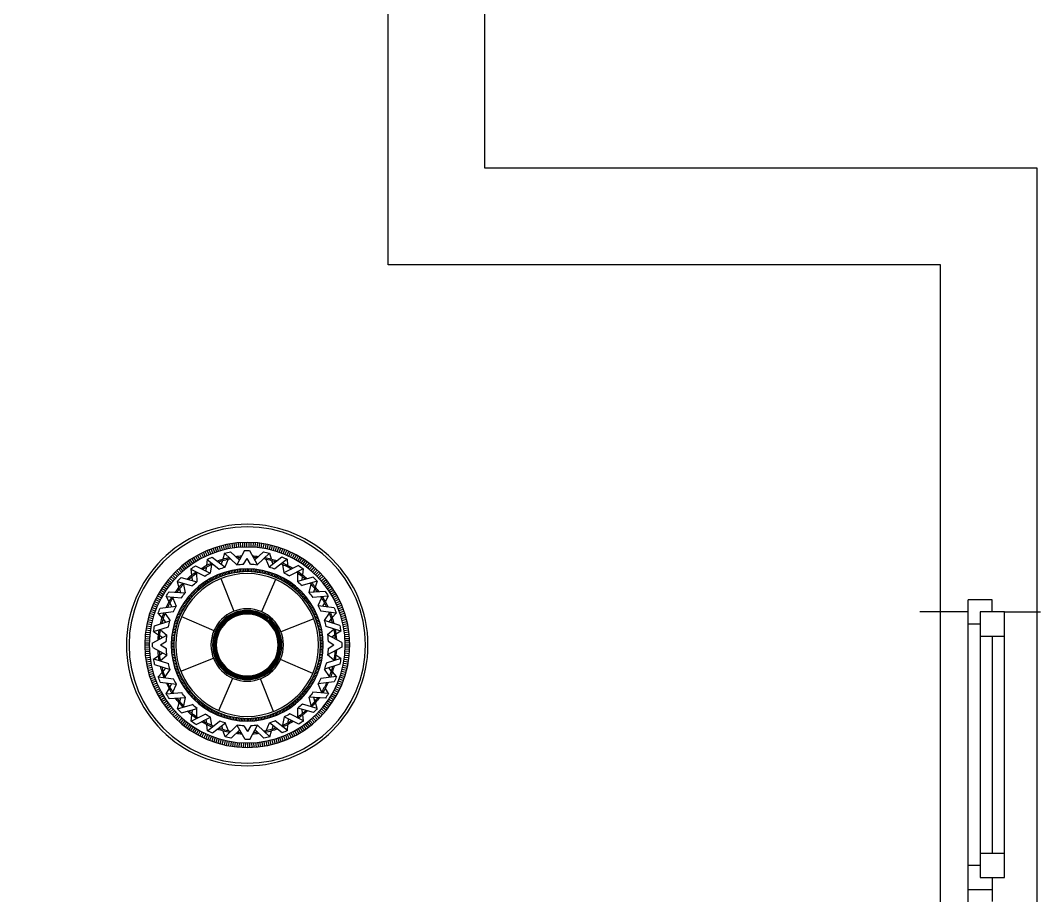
# Model space of a CAD drawing. Header units: millimetres. Extents: x -17017 to 2697, y 1903 to 18260.
# Drawn here: x -17001.9842 to -17001.5617, y 18222.1856 to 18222.5481 of the extents above; entities that cross this region are included whole.
import ezdxf

# ---------------------------------------------------------------- set-up
doc = ezdxf.new("R2010")
doc.units = ezdxf.units.MM
for name, color, linetype in [('1', 7, 'Continuous'), ('furn', 7, 'Continuous'), ('PENCERE', 3, 'Continuous'), ('sıva', 181, 'Continuous')]:
    doc.layers.add(name, color=color, linetype=linetype)

# ---------------------------------------------------------------- blocks, each defined once
blk = doc.blocks.new('TABLE5')
at = {"layer": 'furn'}
for p, q in [((-0.017, 0.2022), (-0.0178, 0.2116)), ((-0.0127, 0.2025), (-0.0133, 0.2119)), ((-0.0085, 0.2027), (-0.0089, 0.2121)), ((-0.0042, 0.2029), (-0.0044, 0.2123)), ((0, 0.2029), (0, 0.2123)), ((0.0042, 0.2029), (0.0044, 0.2123)), ((0.0085, 0.2027), (0.0089, 0.2121)), ((0.0127, 0.2025), (0.0133, 0.2119)), ((0.017, 0.2022), (0.0178, 0.2116)), ((-0.0902, 0.1818), (-0.0944, 0.1902)), ((-0.0864, 0.1836), (-0.0904, 0.1921)), ((-0.0825, 0.1854), (-0.0864, 0.194)), ((-0.0786, 0.1871), (-0.0823, 0.1957)), ((-0.0747, 0.1887), (-0.0782, 0.1974)), ((-0.0707, 0.1902), (-0.074, 0.199)), ((-0.0667, 0.1916), (-0.0698, 0.2005)), ((-0.0627, 0.193), (-0.0656, 0.2019)), ((-0.0587, 0.1943), (-0.0614, 0.2033)), ((-0.0546, 0.1955), (-0.0571, 0.2045)), ((-0.0505, 0.1966), (-0.0528, 0.2057)), ((-0.0398, 0.1917), (-0.0505, 0.1598)), ((-0.0463, 0.1976), (-0.0485, 0.2067)), ((-0.0422, 0.1985), (-0.0441, 0.2077)), ((-0.038, 0.1993), (-0.0398, 0.2086)), ((-0.0283, 0.1937), (-0.0382, 0.1632)), ((-0.0338, 0.2001), (-0.0354, 0.2094)), ((-0.0296, 0.2007), (-0.031, 0.2101)), ((-0.0283, 0.1937), (-0.0217, 0.1837)), ((-0.0254, 0.2013), (-0.0266, 0.2107)), ((-0.0212, 0.2018), (-0.0222, 0.2112)), ((-0.0049, 0.1957), (-0.021, 0.1663)), ((-0.0049, 0.1957), (-0.021, 0.1663)), ((0.0049, 0.1957), (0.021, 0.1663)), ((0.0049, 0.1957), (0.021, 0.1663)), ((0.0212, 0.2018), (0.0222, 0.2112)), ((0.0283, 0.1937), (0.0217, 0.1837)), ((0.0254, 0.2013), (0.0266, 0.2107)), ((0.0283, 0.1937), (0.0382, 0.1632)), ((0.0296, 0.2007), (0.031, 0.2101)), ((0.0338, 0.2001), (0.0354, 0.2094)), ((0.038, 0.1993), (0.0398, 0.2086)), ((0.0398, 0.1917), (0.0505, 0.1598)), ((0.0422, 0.1985), (0.0441, 0.2077)), ((0.0463, 0.1976), (0.0485, 0.2067)), ((0.0505, 0.1966), (0.0528, 0.2057)), ((0.0546, 0.1955), (0.0571, 0.2045)), ((0.0587, 0.1943), (0.0614, 0.2033)), ((0.0627, 0.193), (0.0656, 0.2019)), ((0.0667, 0.1916), (0.0698, 0.2005)), ((0.0707, 0.1902), (0.074, 0.199)), ((0.0747, 0.1887), (0.0782, 0.1974)), ((0.0786, 0.1871), (0.0823, 0.1957)), ((0.0825, 0.1854), (0.0864, 0.194)), ((0.0864, 0.1836), (0.0904, 0.1921)), ((0.0902, 0.1818), (0.0944, 0.1902)), ((-0.1227, 0.1616), (-0.1284, 0.1691)), ((-0.1193, 0.1642), (-0.1248, 0.1718)), ((-0.1158, 0.1666), (-0.1212, 0.1744)), ((-0.1123, 0.169), (-0.1175, 0.1769)), ((-0.1087, 0.1713), (-0.1138, 0.1793)), ((-0.1051, 0.1736), (-0.11, 0.1816)), ((-0.1015, 0.1757), (-0.1062, 0.1839)), ((-0.0978, 0.1778), (-0.1023, 0.1861)), ((-0.094, 0.1798), (-0.0984, 0.1882)), ((-0.0767, 0.1801), (-0.0809, 0.1468)), ((-0.0658, 0.1844), (-0.0695, 0.1525)), ((-0.0658, 0.1844), (-0.0562, 0.1762)), ((-0.0653, 0.17), (-0.0505, 0.1597)), ((-0.0536, 0.174), (-0.0475, 0.1688)), ((-0.0315, 0.1794), (-0.021, 0.1663)), ((-0.0199, 0.181), (-0.0161, 0.1752)), ((-0.0073, 0.1674), (0, 0.1792)), ((-0.0073, 0.1674), (0, 0.1792)), ((0.0073, 0.1674), (0, 0.1792)), ((0.0073, 0.1674), (0, 0.1792)), ((0.0199, 0.181), (0.0161, 0.1752)), ((0.0315, 0.1794), (0.021, 0.1663)), ((0.0536, 0.174), (0.0475, 0.1688)), ((0.0653, 0.17), (0.0505, 0.1597)), ((0.0658, 0.1844), (0.0562, 0.1762)), ((0.0658, 0.1844), (0.0695, 0.1525)), ((0.0767, 0.1801), (0.0809, 0.1468)), ((0.094, 0.1798), (0.0984, 0.1882)), ((0.0978, 0.1778), (0.1023, 0.1861)), ((0.1015, 0.1757), (0.1062, 0.1839)), ((0.1051, 0.1736), (0.11, 0.1816)), ((0.1087, 0.1713), (0.1138, 0.1793)), ((0.1123, 0.169), (0.1175, 0.1769)), ((0.1158, 0.1666), (0.1212, 0.1744)), ((0.1193, 0.1642), (0.1248, 0.1718)), ((0.1227, 0.1616), (0.1284, 0.1691)), ((-0.145, 0.142), (-0.1517, 0.1486)), ((-0.142, 0.145), (-0.1486, 0.1517)), ((-0.1389, 0.1479), (-0.1453, 0.1548)), ((-0.1358, 0.1508), (-0.1421, 0.1578)), ((-0.1326, 0.1536), (-0.1387, 0.1607)), ((-0.1293, 0.1564), (-0.1353, 0.1636)), ((-0.126, 0.159), (-0.1319, 0.1664)), ((-0.1106, 0.1615), (-0.1082, 0.128)), ((-0.1007, 0.1679), (-0.0902, 0.162)), ((-0.1007, 0.1679), (-0.0981, 0.1359)), ((-0.0974, 0.1539), (-0.0809, 0.1467)), ((-0.0868, 0.1601), (-0.0797, 0.1562)), ((-0.0499, 0.1434), (-0.0518, 0.1487)), ((-0.0469, 0.1444), (-0.0487, 0.1497)), ((-0.0439, 0.1454), (-0.0455, 0.1507)), ((-0.0408, 0.1463), (-0.0423, 0.1517)), ((-0.0378, 0.1471), (-0.0392, 0.1525)), ((-0.0347, 0.1479), (-0.036, 0.1533)), ((-0.0316, 0.1485), (-0.0327, 0.154)), ((-0.0285, 0.1492), (-0.0295, 0.1547)), ((-0.0253, 0.1497), (-0.0263, 0.1552)), ((-0.0222, 0.1502), (-0.023, 0.1558)), ((-0.019, 0.1507), (-0.0197, 0.1562)), ((-0.0159, 0.151), (-0.0165, 0.1566)), ((-0.0127, 0.1513), (-0.0132, 0.1569)), ((-0.0095, 0.1516), (-0.0099, 0.1571)), ((-0.0064, 0.1517), (-0.0066, 0.1573)), ((-0.0032, 0.1518), (-0.0033, 0.1574)), ((0, 0.1519), (0, 0.1575)), ((0.0032, 0.1518), (0.0033, 0.1574)), ((0.0064, 0.1517), (0.0066, 0.1573)), ((0.0095, 0.1516), (0.0099, 0.1571)), ((0.0127, 0.1513), (0.0132, 0.1569)), ((0.0159, 0.151), (0.0165, 0.1566)), ((0.019, 0.1507), (0.0197, 0.1562)), ((0.0222, 0.1502), (0.023, 0.1558)), ((0.0253, 0.1497), (0.0263, 0.1552)), ((0.0285, 0.1492), (0.0295, 0.1547)), ((0.0316, 0.1485), (0.0327, 0.154)), ((0.0347, 0.1479), (0.036, 0.1533)), ((0.0378, 0.1471), (0.0392, 0.1525)), ((0.0408, 0.1463), (0.0423, 0.1517)), ((0.0439, 0.1454), (0.0455, 0.1507)), ((0.0469, 0.1444), (0.0487, 0.1497)), ((0.0499, 0.1434), (0.0518, 0.1487)), ((0.0868, 0.1601), (0.0797, 0.1562)), ((0.0974, 0.1539), (0.0809, 0.1467)), ((0.1007, 0.1679), (0.0902, 0.162)), ((0.1007, 0.1679), (0.0981, 0.1359)), ((0.1106, 0.1615), (0.1082, 0.128)), ((0.126, 0.159), (0.1319, 0.1664)), ((0.1293, 0.1564), (0.1353, 0.1636)), ((0.1326, 0.1536), (0.1387, 0.1607)), ((0.1358, 0.1508), (0.1421, 0.1578)), ((0.1389, 0.1479), (0.1453, 0.1548)), ((0.142, 0.145), (0.1486, 0.1517)), ((0.145, 0.142), (0.1517, 0.1486)), ((-0.1616, 0.1227), (-0.1691, 0.1284)), ((-0.159, 0.126), (-0.1664, 0.1319)), ((-0.1564, 0.1293), (-0.1636, 0.1353)), ((-0.1536, 0.1326), (-0.1607, 0.1387)), ((-0.1508, 0.1358), (-0.1578, 0.1421)), ((-0.1479, 0.1389), (-0.1548, 0.1453)), ((-0.1402, 0.1366), (-0.1312, 0.1042)), ((-0.1318, 0.1448), (-0.1197, 0.141)), ((-0.1318, 0.1448), (-0.1229, 0.1139)), ((-0.1257, 0.1318), (-0.1082, 0.128)), ((-0.1165, 0.14), (-0.1089, 0.1376)), ((-0.0893, 0.1229), (-0.0925, 0.1274)), ((-0.0867, 0.1247), (-0.0899, 0.1293)), ((-0.084, 0.1265), (-0.0871, 0.1311)), ((-0.0814, 0.1282), (-0.0844, 0.1329)), ((-0.0787, 0.1299), (-0.0816, 0.1347)), ((-0.0759, 0.1315), (-0.0787, 0.1364)), ((-0.0732, 0.1331), (-0.0759, 0.138)), ((-0.0704, 0.1346), (-0.0729, 0.1395)), ((-0.0675, 0.136), (-0.07, 0.141)), ((-0.0647, 0.1374), (-0.067, 0.1425)), ((-0.0618, 0.1387), (-0.064, 0.1438)), ((-0.0588, 0.14), (-0.061, 0.1451)), ((-0.0591, 0.1356), (-0.03, 0.0687)), ((-0.0559, 0.1412), (-0.058, 0.1464)), ((-0.0529, 0.1423), (-0.0549, 0.1476)), ((0.0541, 0.1377), (0.0274, 0.0698)), ((0.0529, 0.1423), (0.0549, 0.1476)), ((0.0559, 0.1412), (0.058, 0.1464)), ((0.0588, 0.14), (0.061, 0.1451)), ((0.0618, 0.1387), (0.064, 0.1438)), ((0.0647, 0.1374), (0.067, 0.1425)), ((0.0675, 0.136), (0.07, 0.141)), ((0.0704, 0.1346), (0.0729, 0.1395)), ((0.0732, 0.1331), (0.0759, 0.138)), ((0.0759, 0.1315), (0.0787, 0.1364)), ((0.0787, 0.1299), (0.0816, 0.1347)), ((0.0814, 0.1282), (0.0844, 0.1329)), ((0.084, 0.1265), (0.0871, 0.1311)), ((0.0867, 0.1247), (0.0899, 0.1293)), ((0.0893, 0.1229), (0.0925, 0.1274)), ((0.1257, 0.1318), (0.1082, 0.128)), ((0.1165, 0.14), (0.1089, 0.1376)), ((0.1318, 0.1448), (0.1197, 0.141)), ((0.1318, 0.1448), (0.1229, 0.1139)), ((0.1402, 0.1366), (0.1312, 0.1042)), ((0.1479, 0.1389), (0.1548, 0.1453)), ((0.1508, 0.1358), (0.1578, 0.1421)), ((0.1536, 0.1326), (0.1607, 0.1387)), ((0.1564, 0.1293), (0.1636, 0.1353)), ((0.159, 0.126), (0.1664, 0.1319)), ((0.1616, 0.1227), (0.1691, 0.1284)), ((-0.1757, 0.1015), (-0.1839, 0.1062)), ((-0.1736, 0.1051), (-0.1816, 0.11)), ((-0.1713, 0.1087), (-0.1793, 0.1138)), ((-0.169, 0.1123), (-0.1769, 0.1175)), ((-0.1666, 0.1158), (-0.1744, 0.1212)), ((-0.1642, 0.1193), (-0.1718, 0.1248)), ((-0.1643, 0.1064), (-0.1492, 0.0764)), ((-0.1576, 0.1161), (-0.145, 0.1147)), ((-0.1576, 0.1161), (-0.1429, 0.0876)), ((-0.1417, 0.1144), (-0.1338, 0.1136)), ((-0.1107, 0.104), (-0.1148, 0.1078)), ((-0.1085, 0.1063), (-0.1125, 0.1102)), ((-0.1063, 0.1085), (-0.1102, 0.1125)), ((-0.104, 0.1107), (-0.1078, 0.1148)), ((-0.1016, 0.1129), (-0.1054, 0.117)), ((-0.0992, 0.115), (-0.1029, 0.1192)), ((-0.0968, 0.117), (-0.1004, 0.1213)), ((-0.0943, 0.119), (-0.0978, 0.1234)), ((-0.0918, 0.121), (-0.0952, 0.1254)), ((0.0918, 0.121), (0.0952, 0.1254)), ((0.0943, 0.119), (0.0978, 0.1234)), ((0.0968, 0.117), (0.1004, 0.1213)), ((0.0992, 0.115), (0.1029, 0.1192)), ((0.1016, 0.1129), (0.1054, 0.117)), ((0.104, 0.1107), (0.1078, 0.1148)), ((0.1063, 0.1085), (0.1102, 0.1125)), ((0.1085, 0.1063), (0.1125, 0.1102)), ((0.1107, 0.104), (0.1148, 0.1078)), ((0.1417, 0.1144), (0.1338, 0.1136)), ((0.1576, 0.1161), (0.1429, 0.0876)), ((0.1576, 0.1161), (0.145, 0.1147)), ((0.1643, 0.1064), (0.1492, 0.0764)), ((0.1642, 0.1193), (0.1718, 0.1248)), ((0.1666, 0.1158), (0.1744, 0.1212)), ((0.169, 0.1123), (0.1769, 0.1175)), ((0.1713, 0.1087), (0.1793, 0.1138)), ((0.1736, 0.1051), (0.1816, 0.11)), ((0.1757, 0.1015), (0.1839, 0.1062)), ((-0.1854, 0.0825), (-0.194, 0.0864)), ((-0.1836, 0.0864), (-0.1921, 0.0904)), ((-0.1818, 0.0902), (-0.1902, 0.0944)), ((-0.1798, 0.094), (-0.1882, 0.0984)), ((-0.1778, 0.0978), (-0.1861, 0.1023)), ((-0.1614, 0.0843), (-0.1535, 0.0851)), ((-0.1491, 0.1045), (-0.1312, 0.1043)), ((-0.1265, 0.084), (-0.1311, 0.0871)), ((-0.1247, 0.0867), (-0.1293, 0.0899)), ((-0.1229, 0.0893), (-0.1274, 0.0925)), ((-0.121, 0.0918), (-0.1254, 0.0952)), ((-0.119, 0.0943), (-0.1234, 0.0978)), ((-0.117, 0.0968), (-0.1213, 0.1004)), ((-0.115, 0.0992), (-0.1192, 0.1029)), ((-0.1129, 0.1016), (-0.117, 0.1054)), ((0.1129, 0.1016), (0.117, 0.1054)), ((0.115, 0.0992), (0.1192, 0.1029)), ((0.117, 0.0968), (0.1213, 0.1004)), ((0.119, 0.0943), (0.1234, 0.0978)), ((0.121, 0.0918), (0.1254, 0.0952)), ((0.1229, 0.0893), (0.1274, 0.0925)), ((0.1247, 0.0867), (0.1293, 0.0899)), ((0.1265, 0.084), (0.1311, 0.0871)), ((0.1491, 0.1045), (0.1312, 0.1043)), ((0.1614, 0.0843), (0.1535, 0.0851)), ((0.1778, 0.0978), (0.1861, 0.1023)), ((0.1798, 0.094), (0.1882, 0.0984)), ((0.1818, 0.0902), (0.1902, 0.0944)), ((0.1836, 0.0864), (0.1921, 0.0904)), ((0.1854, 0.0825), (0.194, 0.0864)), ((-0.193, 0.0627), (-0.2019, 0.0656)), ((-0.1916, 0.0667), (-0.2005, 0.0698)), ((-0.1902, 0.0707), (-0.199, 0.074)), ((-0.1887, 0.0747), (-0.1974, 0.0782)), ((-0.1871, 0.0786), (-0.1957, 0.0823)), ((-0.182, 0.0721), (-0.1613, 0.0456)), ((-0.1774, 0.0828), (-0.1648, 0.084)), ((-0.1774, 0.0828), (-0.1573, 0.0578)), ((-0.1662, 0.0733), (-0.1492, 0.0765)), ((-0.1387, 0.0618), (-0.1438, 0.064)), ((-0.1374, 0.0647), (-0.1425, 0.067)), ((-0.136, 0.0675), (-0.141, 0.07)), ((-0.1346, 0.0704), (-0.1395, 0.0729)), ((-0.1331, 0.0732), (-0.138, 0.0759)), ((-0.1315, 0.0759), (-0.1364, 0.0787)), ((-0.1299, 0.0787), (-0.1347, 0.0816)), ((-0.1282, 0.0814), (-0.1329, 0.0844)), ((-0.0299, 0.0587), (-0.0325, 0.0639)), ((-0.028, 0.0596), (-0.0305, 0.0649)), ((-0.0262, 0.0604), (-0.0285, 0.0658)), ((-0.0242, 0.0612), (-0.0264, 0.0666)), ((-0.0223, 0.062), (-0.0243, 0.0674)), ((-0.0203, 0.0626), (-0.0221, 0.0682)), ((-0.0184, 0.0632), (-0.02, 0.0688)), ((-0.0164, 0.0638), (-0.0178, 0.0694)), ((-0.0144, 0.0643), (-0.0156, 0.0699)), ((-0.0123, 0.0647), (-0.0134, 0.0704)), ((-0.0103, 0.065), (-0.0112, 0.0708)), ((-0.0083, 0.0653), (-0.009, 0.0711)), ((-0.0062, 0.0656), (-0.0067, 0.0714)), ((-0.0041, 0.0657), (-0.0045, 0.0715)), ((-0.0021, 0.0658), (-0.0023, 0.0716)), ((0, 0.0658), (0, 0.0717)), ((0.0021, 0.0658), (0.0023, 0.0716)), ((0.0041, 0.0657), (0.0045, 0.0715)), ((0.0062, 0.0656), (0.0067, 0.0714)), ((0.0083, 0.0653), (0.009, 0.0711)), ((0.0103, 0.065), (0.0112, 0.0708)), ((0.0123, 0.0647), (0.0134, 0.0704)), ((0.0144, 0.0643), (0.0156, 0.0699)), ((0.0164, 0.0638), (0.0178, 0.0694)), ((0.0184, 0.0632), (0.02, 0.0688)), ((0.0203, 0.0626), (0.0221, 0.0682)), ((0.0223, 0.062), (0.0243, 0.0674)), ((0.0242, 0.0612), (0.0264, 0.0666)), ((0.0262, 0.0604), (0.0285, 0.0658)), ((0.028, 0.0596), (0.0305, 0.0649)), ((0.0299, 0.0587), (0.0325, 0.0639)), ((0.1282, 0.0814), (0.1329, 0.0844)), ((0.1299, 0.0787), (0.1347, 0.0816)), ((0.1315, 0.0759), (0.1364, 0.0787)), ((0.1331, 0.0732), (0.138, 0.0759)), ((0.1346, 0.0704), (0.1395, 0.0729)), ((0.136, 0.0675), (0.141, 0.07)), ((0.1374, 0.0647), (0.1425, 0.067)), ((0.1387, 0.0618), (0.1438, 0.064)), ((0.1662, 0.0733), (0.1492, 0.0765)), ((0.1774, 0.0828), (0.1573, 0.0578)), ((0.182, 0.0721), (0.1613, 0.0456)), ((0.1774, 0.0828), (0.1648, 0.084)), ((0.1871, 0.0786), (0.1957, 0.0823)), ((0.1887, 0.0747), (0.1974, 0.0782)), ((0.1902, 0.0707), (0.199, 0.074)), ((0.1916, 0.0667), (0.2005, 0.0698)), ((0.193, 0.0627), (0.2019, 0.0656)), ((-0.1985, 0.0422), (-0.2077, 0.0441)), ((-0.1976, 0.0463), (-0.2067, 0.0485)), ((-0.1966, 0.0505), (-0.2057, 0.0528)), ((-0.1955, 0.0546), (-0.2045, 0.0571)), ((-0.1943, 0.0587), (-0.2033, 0.0614)), ((-0.1902, 0.0464), (-0.1781, 0.05)), ((-0.1902, 0.0464), (-0.1661, 0.0211)), ((-0.1779, 0.039), (-0.1613, 0.0457)), ((-0.1748, 0.051), (-0.1672, 0.0532)), ((-0.1463, 0.0408), (-0.1517, 0.0423)), ((-0.1454, 0.0439), (-0.1507, 0.0455)), ((-0.1444, 0.0469), (-0.1497, 0.0487)), ((-0.1434, 0.0499), (-0.1487, 0.0518)), ((-0.1423, 0.0529), (-0.1476, 0.0549)), ((-0.1412, 0.0559), (-0.1464, 0.058)), ((-0.14, 0.0588), (-0.1451, 0.061)), ((-0.1377, 0.0541), (-0.0698, 0.0274)), ((-0.052, 0.0404), (-0.0566, 0.0439)), ((-0.0507, 0.042), (-0.0552, 0.0457)), ((-0.0494, 0.0435), (-0.0538, 0.0474)), ((-0.048, 0.0451), (-0.0522, 0.0491)), ((-0.0466, 0.0466), (-0.0507, 0.0507)), ((-0.0451, 0.048), (-0.0491, 0.0522)), ((-0.0435, 0.0494), (-0.0474, 0.0538)), ((-0.042, 0.0507), (-0.0457, 0.0552)), ((-0.0404, 0.052), (-0.0439, 0.0566)), ((-0.0387, 0.0533), (-0.0421, 0.058)), ((-0.037, 0.0545), (-0.0403, 0.0593)), ((-0.0353, 0.0556), (-0.0384, 0.0605)), ((-0.0335, 0.0567), (-0.0365, 0.0617)), ((-0.0317, 0.0577), (-0.0345, 0.0628)), ((0.0317, 0.0577), (0.0345, 0.0628)), ((0.0335, 0.0567), (0.0365, 0.0617)), ((0.0353, 0.0556), (0.0384, 0.0605)), ((0.037, 0.0545), (0.0403, 0.0593)), ((0.0387, 0.0533), (0.0421, 0.058)), ((0.0404, 0.052), (0.0439, 0.0566)), ((0.042, 0.0507), (0.0457, 0.0552)), ((0.0435, 0.0494), (0.0474, 0.0538)), ((0.0451, 0.048), (0.0491, 0.0522)), ((0.0466, 0.0466), (0.0507, 0.0507)), ((0.048, 0.0451), (0.0522, 0.0491)), ((0.0494, 0.0435), (0.0538, 0.0474)), ((0.0507, 0.042), (0.0552, 0.0457)), ((0.052, 0.0404), (0.0566, 0.0439)), ((0.1356, 0.0591), (0.0687, 0.03)), ((0.14, 0.0588), (0.1451, 0.061)), ((0.1412, 0.0559), (0.1464, 0.058)), ((0.1423, 0.0529), (0.1476, 0.0549)), ((0.1434, 0.0499), (0.1487, 0.0518)), ((0.1444, 0.0469), (0.1497, 0.0487)), ((0.1454, 0.0439), (0.1507, 0.0455)), ((0.1463, 0.0408), (0.1517, 0.0423)), ((0.1779, 0.039), (0.1613, 0.0457)), ((0.1902, 0.0464), (0.1661, 0.0211)), ((0.1748, 0.051), (0.1672, 0.0532)), ((0.1902, 0.0464), (0.1781, 0.05)), ((0.1943, 0.0587), (0.2033, 0.0614)), ((0.1955, 0.0546), (0.2045, 0.0571)), ((0.1966, 0.0505), (0.2057, 0.0528)), ((0.1976, 0.0463), (0.2067, 0.0485)), ((0.1985, 0.0422), (0.2077, 0.0441)), ((-0.2018, 0.0212), (-0.2112, 0.0222)), ((-0.2013, 0.0254), (-0.2107, 0.0266)), ((-0.2007, 0.0296), (-0.2101, 0.031)), ((-0.2001, 0.0338), (-0.2094, 0.0354)), ((-0.1993, 0.038), (-0.2086, 0.0398)), ((-0.1928, 0.034), (-0.1757, 0.0158)), ((-0.1502, 0.0222), (-0.1558, 0.023)), ((-0.1497, 0.0253), (-0.1552, 0.0263)), ((-0.1492, 0.0285), (-0.1547, 0.0295)), ((-0.1485, 0.0316), (-0.154, 0.0327)), ((-0.1479, 0.0347), (-0.1533, 0.036)), ((-0.1471, 0.0378), (-0.1525, 0.0392)), ((-0.0626, 0.0203), (-0.0682, 0.0221)), ((-0.062, 0.0223), (-0.0674, 0.0243)), ((-0.0612, 0.0242), (-0.0666, 0.0264)), ((-0.0604, 0.0262), (-0.0658, 0.0285)), ((-0.0596, 0.028), (-0.0649, 0.0305)), ((-0.0587, 0.0299), (-0.0639, 0.0325)), ((-0.0577, 0.0317), (-0.0628, 0.0345)), ((-0.0567, 0.0335), (-0.0617, 0.0365)), ((-0.0556, 0.0353), (-0.0605, 0.0384)), ((-0.0545, 0.037), (-0.0593, 0.0403)), ((-0.0533, 0.0387), (-0.058, 0.0421)), ((0.0533, 0.0387), (0.058, 0.0421)), ((0.0545, 0.037), (0.0593, 0.0403)), ((0.0556, 0.0353), (0.0605, 0.0384)), ((0.0567, 0.0335), (0.0617, 0.0365)), ((0.0577, 0.0317), (0.0628, 0.0345)), ((0.0587, 0.0299), (0.0639, 0.0325)), ((0.0596, 0.028), (0.0649, 0.0305)), ((0.0604, 0.0262), (0.0658, 0.0285)), ((0.0612, 0.0242), (0.0666, 0.0264)), ((0.062, 0.0223), (0.0674, 0.0243)), ((0.0626, 0.0203), (0.0682, 0.0221)), ((0.1471, 0.0378), (0.1525, 0.0392)), ((0.1479, 0.0347), (0.1533, 0.036)), ((0.1485, 0.0316), (0.154, 0.0327)), ((0.1492, 0.0285), (0.1547, 0.0295)), ((0.1497, 0.0253), (0.1552, 0.0263)), ((0.1502, 0.0222), (0.1558, 0.023)), ((0.1928, 0.034), (0.1757, 0.0158)), ((0.1993, 0.038), (0.2086, 0.0398)), ((0.2001, 0.0338), (0.2094, 0.0354)), ((0.2007, 0.0296), (0.2101, 0.031)), ((0.2013, 0.0254), (0.2107, 0.0266)), ((0.2018, 0.0212), (0.2112, 0.0222)), ((-0.2029, 0.0042), (-0.2123, 0.0044)), ((-0.2029, 0), (-0.2123, 0)), ((-0.2027, 0.0085), (-0.2121, 0.0089)), ((-0.2025, 0.0127), (-0.2119, 0.0133)), ((-0.2022, 0.017), (-0.2116, 0.0178)), ((-0.1957, 0.0049), (-0.1663, 0.021)), ((-0.1957, 0.0049), (-0.1663, 0.021)), ((-0.1674, 0.0073), (-0.1792, 0)), ((-0.1674, 0.0073), (-0.1792, 0)), ((-0.1674, -0.0073), (-0.1792, 0)), ((-0.1519, 0), (-0.1575, 0)), ((-0.1518, 0.0032), (-0.1574, 0.0033)), ((-0.1517, 0.0064), (-0.1573, 0.0066)), ((-0.1516, 0.0095), (-0.1571, 0.0099)), ((-0.1513, 0.0127), (-0.1569, 0.0132)), ((-0.151, 0.0159), (-0.1566, 0.0165)), ((-0.1507, 0.019), (-0.1562, 0.0197)), ((-0.0658, 0), (-0.0717, 0)), ((-0.0658, 0.0021), (-0.0716, 0.0023)), ((-0.0657, 0.0041), (-0.0715, 0.0045)), ((-0.0656, 0.0062), (-0.0714, 0.0067)), ((-0.0653, 0.0083), (-0.0711, 0.009)), ((-0.065, 0.0103), (-0.0708, 0.0112)), ((-0.0647, 0.0123), (-0.0704, 0.0134)), ((-0.0643, 0.0144), (-0.0699, 0.0156)), ((-0.0638, 0.0164), (-0.0694, 0.0178)), ((-0.0632, 0.0184), (-0.0688, 0.02)), ((0.0632, 0.0184), (0.0688, 0.02)), ((0.0638, 0.0164), (0.0694, 0.0178)), ((0.0643, 0.0144), (0.0699, 0.0156)), ((0.0647, 0.0123), (0.0704, 0.0134)), ((0.065, 0.0103), (0.0708, 0.0112)), ((0.0653, 0.0083), (0.0711, 0.009)), ((0.0656, 0.0062), (0.0714, 0.0067)), ((0.0657, 0.0041), (0.0715, 0.0045)), ((0.0658, 0.0021), (0.0716, 0.0023)), ((0.1507, 0.019), (0.1562, 0.0197)), ((0.151, 0.0159), (0.1566, 0.0165)), ((0.1513, 0.0127), (0.1569, 0.0132)), ((0.1516, 0.0095), (0.1571, 0.0099)), ((0.1517, 0.0064), (0.1573, 0.0066)), ((0.1518, 0.0032), (0.1574, 0.0033)), ((0.1519, 0), (0.1575, 0)), ((0.1957, 0.0049), (0.1663, 0.021)), ((0.1957, 0.0049), (0.1663, 0.021)), ((0.1674, 0.0073), (0.1792, 0)), ((0.1674, 0.0073), (0.1792, 0)), ((0.1674, -0.0073), (0.1792, 0)), ((0.2022, 0.017), (0.2116, 0.0178)), ((0.2025, 0.0127), (0.2119, 0.0133)), ((0.2027, 0.0085), (0.2121, 0.0089)), ((0.2029, 0.0042), (0.2123, 0.0044)), ((0.2029, 0), (0.2123, 0)), ((-0.2029, -0.0042), (-0.2123, -0.0044)), ((-0.2027, -0.0085), (-0.2121, -0.0089)), ((-0.2025, -0.0127), (-0.2119, -0.0133)), ((-0.2022, -0.017), (-0.2116, -0.0178)), ((-0.1957, -0.0049), (-0.1663, -0.021)), ((-0.1957, -0.0049), (-0.1663, -0.021)), ((-0.1928, -0.034), (-0.1757, -0.0158)), ((-0.1902, -0.0464), (-0.1661, -0.0211)), ((-0.1674, -0.0073), (-0.1792, 0)), ((-0.1518, -0.0032), (-0.1574, -0.0033)), ((-0.1517, -0.0064), (-0.1573, -0.0066)), ((-0.1516, -0.0095), (-0.1571, -0.0099)), ((-0.1513, -0.0127), (-0.1569, -0.0132)), ((-0.151, -0.0159), (-0.1566, -0.0165)), ((-0.1507, -0.019), (-0.1562, -0.0197)), ((-0.0658, -0.0021), (-0.0716, -0.0023)), ((-0.0657, -0.0041), (-0.0715, -0.0045)), ((-0.0656, -0.0062), (-0.0714, -0.0067)), ((-0.0653, -0.0083), (-0.0711, -0.009)), ((-0.065, -0.0103), (-0.0708, -0.0112)), ((-0.0647, -0.0123), (-0.0704, -0.0134)), ((-0.0643, -0.0144), (-0.0699, -0.0156)), ((-0.0638, -0.0164), (-0.0694, -0.0178)), ((-0.0632, -0.0184), (-0.0688, -0.02)), ((-0.0626, -0.0203), (-0.0682, -0.0221)), ((0.0626, -0.0203), (0.0682, -0.0221)), ((0.0632, -0.0184), (0.0688, -0.02)), ((0.0638, -0.0164), (0.0694, -0.0178)), ((0.0643, -0.0144), (0.0699, -0.0156)), ((0.0647, -0.0123), (0.0704, -0.0134)), ((0.065, -0.0103), (0.0708, -0.0112)), ((0.0653, -0.0083), (0.0711, -0.009)), ((0.0656, -0.0062), (0.0714, -0.0067)), ((0.0657, -0.0041), (0.0715, -0.0045)), ((0.0658, 0), (0.0717, 0)), ((0.0658, -0.0021), (0.0716, -0.0023)), ((0.1507, -0.019), (0.1562, -0.0197)), ((0.151, -0.0159), (0.1566, -0.0165)), ((0.1513, -0.0127), (0.1569, -0.0132)), ((0.1516, -0.0095), (0.1571, -0.0099)), ((0.1517, -0.0064), (0.1573, -0.0066)), ((0.1518, -0.0032), (0.1574, -0.0033)), ((0.1902, -0.0464), (0.1661, -0.0211)), ((0.1957, -0.0049), (0.1663, -0.021)), ((0.1957, -0.0049), (0.1663, -0.021)), ((0.1674, -0.0073), (0.1792, 0)), ((0.1928, -0.034), (0.1757, -0.0158)), ((0.2022, -0.017), (0.2116, -0.0178)), ((0.2025, -0.0127), (0.2119, -0.0133)), ((0.2027, -0.0085), (0.2121, -0.0089)), ((0.2029, -0.0042), (0.2123, -0.0044)), ((-0.2018, -0.0212), (-0.2112, -0.0222)), ((-0.2013, -0.0254), (-0.2107, -0.0266)), ((-0.2007, -0.0296), (-0.2101, -0.031)), ((-0.2001, -0.0338), (-0.2094, -0.0354)), ((-0.1993, -0.038), (-0.2086, -0.0398)), ((-0.1985, -0.0422), (-0.2077, -0.0441)), ((-0.1779, -0.039), (-0.1613, -0.0457)), ((-0.1502, -0.0222), (-0.1558, -0.023)), ((-0.1497, -0.0253), (-0.1552, -0.0263)), ((-0.1492, -0.0285), (-0.1547, -0.0295)), ((-0.1485, -0.0316), (-0.154, -0.0327)), ((-0.1479, -0.0347), (-0.1533, -0.036)), ((-0.1471, -0.0378), (-0.1525, -0.0392)), ((-0.1463, -0.0408), (-0.1517, -0.0423)), ((-0.1356, -0.0591), (-0.0687, -0.03)), ((-0.062, -0.0223), (-0.0674, -0.0243)), ((-0.0612, -0.0242), (-0.0666, -0.0264)), ((-0.0604, -0.0262), (-0.0658, -0.0285)), ((-0.0596, -0.028), (-0.0649, -0.0305)), ((-0.0587, -0.0299), (-0.0639, -0.0325)), ((-0.0577, -0.0317), (-0.0628, -0.0345)), ((-0.0567, -0.0335), (-0.0617, -0.0365)), ((-0.0556, -0.0353), (-0.0605, -0.0384)), ((-0.0545, -0.037), (-0.0593, -0.0403)), ((-0.0533, -0.0387), (-0.058, -0.0421)), ((-0.052, -0.0404), (-0.0566, -0.0439)), ((0.0507, -0.042), (0.0552, -0.0457)), ((0.052, -0.0404), (0.0566, -0.0439)), ((0.0533, -0.0387), (0.058, -0.0421)), ((0.0545, -0.037), (0.0593, -0.0403)), ((0.0556, -0.0353), (0.0605, -0.0384)), ((0.0567, -0.0335), (0.0617, -0.0365)), ((0.0577, -0.0317), (0.0628, -0.0345)), ((0.0587, -0.0299), (0.0639, -0.0325)), ((0.0596, -0.028), (0.0649, -0.0305)), ((0.0604, -0.0262), (0.0658, -0.0285)), ((0.0612, -0.0242), (0.0666, -0.0264)), ((0.062, -0.0223), (0.0674, -0.0243)), ((0.1377, -0.0541), (0.0698, -0.0274)), ((0.1463, -0.0408), (0.1517, -0.0423)), ((0.1471, -0.0378), (0.1525, -0.0392)), ((0.1479, -0.0347), (0.1533, -0.036)), ((0.1485, -0.0316), (0.154, -0.0327)), ((0.1492, -0.0285), (0.1547, -0.0295)), ((0.1497, -0.0253), (0.1552, -0.0263)), ((0.1502, -0.0222), (0.1558, -0.023)), ((0.1779, -0.039), (0.1613, -0.0457)), ((0.1985, -0.0422), (0.2077, -0.0441)), ((0.1993, -0.038), (0.2086, -0.0398)), ((0.2001, -0.0338), (0.2094, -0.0354)), ((0.2007, -0.0296), (0.2101, -0.031)), ((0.2013, -0.0254), (0.2107, -0.0266)), ((0.2018, -0.0212), (0.2112, -0.0222)), ((-0.1976, -0.0463), (-0.2067, -0.0485)), ((-0.1966, -0.0505), (-0.2057, -0.0528)), ((-0.1955, -0.0546), (-0.2045, -0.0571)), ((-0.1943, -0.0587), (-0.2033, -0.0614)), ((-0.193, -0.0627), (-0.2019, -0.0656)), ((-0.1902, -0.0464), (-0.1781, -0.05)), ((-0.182, -0.0721), (-0.1613, -0.0456)), ((-0.1774, -0.0828), (-0.1573, -0.0578)), ((-0.1748, -0.051), (-0.1672, -0.0532)), ((-0.1454, -0.0439), (-0.1507, -0.0455)), ((-0.1444, -0.0469), (-0.1497, -0.0487)), ((-0.1434, -0.0499), (-0.1487, -0.0518)), ((-0.1423, -0.0529), (-0.1476, -0.0549)), ((-0.1412, -0.0559), (-0.1464, -0.058)), ((-0.14, -0.0588), (-0.1451, -0.061)), ((-0.1387, -0.0618), (-0.1438, -0.064)), ((-0.0494, -0.0435), (-0.0538, -0.0474)), ((-0.048, -0.0451), (-0.0522, -0.0491)), ((-0.0466, -0.0466), (-0.0507, -0.0507)), ((-0.0451, -0.048), (-0.0491, -0.0522)), ((-0.0435, -0.0494), (-0.0474, -0.0538)), ((-0.042, -0.0507), (-0.0457, -0.0552)), ((-0.0404, -0.052), (-0.0439, -0.0566)), ((-0.0387, -0.0533), (-0.0421, -0.058)), ((-0.037, -0.0545), (-0.0403, -0.0593)), ((-0.0353, -0.0556), (-0.0384, -0.0605)), ((-0.0335, -0.0567), (-0.0365, -0.0617)), ((-0.0317, -0.0577), (-0.0345, -0.0628)), ((-0.0299, -0.0587), (-0.0325, -0.0639)), ((-0.028, -0.0596), (-0.0305, -0.0649)), ((-0.0262, -0.0604), (-0.0285, -0.0658)), ((-0.0242, -0.0612), (-0.0264, -0.0666)), ((-0.0223, -0.062), (-0.0243, -0.0674)), ((-0.0203, -0.0626), (-0.0221, -0.0682)), ((-0.0184, -0.0632), (-0.02, -0.0688)), ((0.0184, -0.0632), (0.02, -0.0688)), ((0.0203, -0.0626), (0.0221, -0.0682)), ((0.0223, -0.062), (0.0243, -0.0674)), ((0.0242, -0.0612), (0.0264, -0.0666)), ((0.0262, -0.0604), (0.0285, -0.0658)), ((0.028, -0.0596), (0.0305, -0.0649)), ((0.0299, -0.0587), (0.0325, -0.0639)), ((0.0317, -0.0577), (0.0345, -0.0628)), ((0.0335, -0.0567), (0.0365, -0.0617)), ((0.0353, -0.0556), (0.0384, -0.0605)), ((0.037, -0.0545), (0.0403, -0.0593)), ((0.0387, -0.0533), (0.0421, -0.058)), ((0.0404, -0.052), (0.0439, -0.0566)), ((0.042, -0.0507), (0.0457, -0.0552)), ((0.0435, -0.0494), (0.0474, -0.0538)), ((0.0451, -0.048), (0.0491, -0.0522)), ((0.0466, -0.0466), (0.0507, -0.0507)), ((0.048, -0.0451), (0.0522, -0.0491)), ((0.0494, -0.0435), (0.0538, -0.0474)), ((0.1387, -0.0618), (0.1438, -0.064)), ((0.14, -0.0588), (0.1451, -0.061)), ((0.1412, -0.0559), (0.1464, -0.058)), ((0.1423, -0.0529), (0.1476, -0.0549)), ((0.1434, -0.0499), (0.1487, -0.0518)), ((0.1444, -0.0469), (0.1497, -0.0487)), ((0.1454, -0.0439), (0.1507, -0.0455)), ((0.1774, -0.0828), (0.1573, -0.0578)), ((0.182, -0.0721), (0.1613, -0.0456)), ((0.1748, -0.051), (0.1672, -0.0532)), ((0.1902, -0.0464), (0.1781, -0.05)), ((0.193, -0.0627), (0.2019, -0.0656)), ((0.1943, -0.0587), (0.2033, -0.0614)), ((0.1955, -0.0546), (0.2045, -0.0571)), ((0.1966, -0.0505), (0.2057, -0.0528)), ((0.1976, -0.0463), (0.2067, -0.0485)), ((-0.1916, -0.0667), (-0.2005, -0.0698)), ((-0.1902, -0.0707), (-0.199, -0.074)), ((-0.1887, -0.0747), (-0.1974, -0.0782)), ((-0.1871, -0.0786), (-0.1957, -0.0823)), ((-0.1854, -0.0825), (-0.194, -0.0864)), ((-0.1774, -0.0828), (-0.1648, -0.084)), ((-0.1662, -0.0733), (-0.1492, -0.0765)), ((-0.1643, -0.1064), (-0.1492, -0.0764)), ((-0.1374, -0.0647), (-0.1425, -0.067)), ((-0.136, -0.0675), (-0.141, -0.07)), ((-0.1346, -0.0704), (-0.1395, -0.0729)), ((-0.1331, -0.0732), (-0.138, -0.0759)), ((-0.1315, -0.0759), (-0.1364, -0.0787)), ((-0.1299, -0.0787), (-0.1347, -0.0816)), ((-0.1282, -0.0814), (-0.1329, -0.0844)), ((-0.1265, -0.084), (-0.1311, -0.0871)), ((-0.0541, -0.1377), (-0.0274, -0.0698)), ((-0.0164, -0.0638), (-0.0178, -0.0694)), ((-0.0144, -0.0643), (-0.0156, -0.0699)), ((-0.0123, -0.0647), (-0.0134, -0.0704)), ((-0.0103, -0.065), (-0.0112, -0.0708)), ((-0.0083, -0.0653), (-0.009, -0.0711)), ((-0.0062, -0.0656), (-0.0067, -0.0714)), ((-0.0041, -0.0657), (-0.0045, -0.0715)), ((-0.0021, -0.0658), (-0.0023, -0.0716)), ((0, -0.0658), (0, -0.0717)), ((0.0021, -0.0658), (0.0023, -0.0716)), ((0.0041, -0.0657), (0.0045, -0.0715)), ((0.0062, -0.0656), (0.0067, -0.0714)), ((0.0083, -0.0653), (0.009, -0.0711)), ((0.0103, -0.065), (0.0112, -0.0708)), ((0.0123, -0.0647), (0.0134, -0.0704)), ((0.0144, -0.0643), (0.0156, -0.0699)), ((0.0164, -0.0638), (0.0178, -0.0694)), ((0.0591, -0.1356), (0.03, -0.0687)), ((0.1265, -0.084), (0.1311, -0.0871)), ((0.1282, -0.0814), (0.1329, -0.0844)), ((0.1299, -0.0787), (0.1347, -0.0816)), ((0.1315, -0.0759), (0.1364, -0.0787)), ((0.1331, -0.0732), (0.138, -0.0759)), ((0.1346, -0.0704), (0.1395, -0.0729)), ((0.136, -0.0675), (0.141, -0.07)), ((0.1374, -0.0647), (0.1425, -0.067)), ((0.1662, -0.0733), (0.1492, -0.0765)), ((0.1643, -0.1064), (0.1492, -0.0764)), ((0.1614, -0.0843), (0.1535, -0.0851)), ((0.1774, -0.0828), (0.1648, -0.084)), ((0.1854, -0.0825), (0.194, -0.0864)), ((0.1871, -0.0786), (0.1957, -0.0823)), ((0.1887, -0.0747), (0.1974, -0.0782)), ((0.1902, -0.0707), (0.199, -0.074)), ((0.1916, -0.0667), (0.2005, -0.0698)), ((-0.1836, -0.0864), (-0.1921, -0.0904)), ((-0.1818, -0.0902), (-0.1902, -0.0944)), ((-0.1798, -0.094), (-0.1882, -0.0984)), ((-0.1778, -0.0978), (-0.1861, -0.1023)), ((-0.1757, -0.1015), (-0.1839, -0.1062)), ((-0.1736, -0.1051), (-0.1816, -0.11)), ((-0.1576, -0.1161), (-0.1429, -0.0876)), ((-0.1491, -0.1045), (-0.1312, -0.1043)), ((-0.1402, -0.1366), (-0.1312, -0.1042)), ((-0.1247, -0.0867), (-0.1293, -0.0899)), ((-0.1229, -0.0893), (-0.1274, -0.0925)), ((-0.121, -0.0918), (-0.1254, -0.0952)), ((-0.119, -0.0943), (-0.1234, -0.0978)), ((-0.117, -0.0968), (-0.1213, -0.1004)), ((-0.115, -0.0992), (-0.1192, -0.1029)), ((-0.1129, -0.1016), (-0.117, -0.1054)), ((-0.1107, -0.104), (-0.1148, -0.1078)), ((0.1107, -0.104), (0.1148, -0.1078)), ((0.1129, -0.1016), (0.117, -0.1054)), ((0.115, -0.0992), (0.1192, -0.1029)), ((0.117, -0.0968), (0.1213, -0.1004)), ((0.119, -0.0943), (0.1234, -0.0978)), ((0.121, -0.0918), (0.1254, -0.0952)), ((0.1229, -0.0893), (0.1274, -0.0925)), ((0.1247, -0.0867), (0.1293, -0.0899)), ((0.1402, -0.1366), (0.1312, -0.1042)), ((0.1491, -0.1045), (0.1312, -0.1043)), ((0.1576, -0.1161), (0.1429, -0.0876)), ((0.1736, -0.1051), (0.1816, -0.11)), ((0.1757, -0.1015), (0.1839, -0.1062)), ((0.1778, -0.0978), (0.1861, -0.1023)), ((0.1798, -0.094), (0.1882, -0.0984)), ((0.1818, -0.0902), (0.1902, -0.0944)), ((0.1836, -0.0864), (0.1921, -0.0904)), ((-0.1713, -0.1087), (-0.1793, -0.1138)), ((-0.169, -0.1123), (-0.1769, -0.1175)), ((-0.1666, -0.1158), (-0.1744, -0.1212)), ((-0.1642, -0.1193), (-0.1718, -0.1248)), ((-0.1616, -0.1227), (-0.1691, -0.1284)), ((-0.159, -0.126), (-0.1664, -0.1319)), ((-0.1576, -0.1161), (-0.145, -0.1147)), ((-0.1417, -0.1144), (-0.1338, -0.1136)), ((-0.1318, -0.1448), (-0.1229, -0.1139)), ((-0.1085, -0.1063), (-0.1125, -0.1102)), ((-0.1063, -0.1085), (-0.1102, -0.1125)), ((-0.104, -0.1107), (-0.1078, -0.1148)), ((-0.1016, -0.1129), (-0.1054, -0.117)), ((-0.0992, -0.115), (-0.1029, -0.1192)), ((-0.0968, -0.117), (-0.1004, -0.1213)), ((-0.0943, -0.119), (-0.0978, -0.1234)), ((-0.0918, -0.121), (-0.0952, -0.1254)), ((-0.0893, -0.1229), (-0.0925, -0.1274)), ((-0.0867, -0.1247), (-0.0899, -0.1293)), ((-0.084, -0.1265), (-0.0871, -0.1311)), ((0.084, -0.1265), (0.0871, -0.1311)), ((0.0867, -0.1247), (0.0899, -0.1293)), ((0.0893, -0.1229), (0.0925, -0.1274)), ((0.0918, -0.121), (0.0952, -0.1254)), ((0.0943, -0.119), (0.0978, -0.1234)), ((0.0968, -0.117), (0.1004, -0.1213)), ((0.0992, -0.115), (0.1029, -0.1192)), ((0.1016, -0.1129), (0.1054, -0.117)), ((0.104, -0.1107), (0.1078, -0.1148)), ((0.1063, -0.1085), (0.1102, -0.1125)), ((0.1085, -0.1063), (0.1125, -0.1102)), ((0.1318, -0.1448), (0.1229, -0.1139)), ((0.1417, -0.1144), (0.1338, -0.1136)), ((0.1576, -0.1161), (0.145, -0.1147)), ((0.159, -0.126), (0.1664, -0.1319)), ((0.1616, -0.1227), (0.1691, -0.1284)), ((0.1642, -0.1193), (0.1718, -0.1248)), ((0.1666, -0.1158), (0.1744, -0.1212)), ((0.169, -0.1123), (0.1769, -0.1175)), ((0.1713, -0.1087), (0.1793, -0.1138)), ((-0.1564, -0.1293), (-0.1636, -0.1353)), ((-0.1536, -0.1326), (-0.1607, -0.1387)), ((-0.1508, -0.1358), (-0.1578, -0.1421)), ((-0.1479, -0.1389), (-0.1548, -0.1453)), ((-0.145, -0.142), (-0.1517, -0.1486)), ((-0.142, -0.145), (-0.1486, -0.1517)), ((-0.1318, -0.1448), (-0.1197, -0.141)), ((-0.1257, -0.1318), (-0.1082, -0.128)), ((-0.1165, -0.14), (-0.1089, -0.1376)), ((-0.1106, -0.1615), (-0.1082, -0.128)), ((-0.1007, -0.1679), (-0.0981, -0.1359)), ((-0.0974, -0.1539), (-0.0809, -0.1467)), ((-0.0814, -0.1282), (-0.0844, -0.1329)), ((-0.0787, -0.1299), (-0.0816, -0.1347)), ((-0.0767, -0.1801), (-0.0809, -0.1468)), ((-0.0759, -0.1315), (-0.0787, -0.1364)), ((-0.0732, -0.1331), (-0.0759, -0.138)), ((-0.0704, -0.1346), (-0.0729, -0.1395)), ((-0.0675, -0.136), (-0.07, -0.141)), ((-0.0647, -0.1374), (-0.067, -0.1425)), ((-0.0618, -0.1387), (-0.064, -0.1438)), ((-0.0588, -0.14), (-0.061, -0.1451)), ((-0.0559, -0.1412), (-0.058, -0.1464)), ((-0.0529, -0.1423), (-0.0549, -0.1476)), ((-0.0499, -0.1434), (-0.0518, -0.1487)), ((-0.0469, -0.1444), (-0.0487, -0.1497)), ((-0.0439, -0.1454), (-0.0455, -0.1507)), ((-0.0408, -0.1463), (-0.0423, -0.1517)), ((-0.0378, -0.1471), (-0.0392, -0.1525)), ((0.0378, -0.1471), (0.0392, -0.1525)), ((0.0408, -0.1463), (0.0423, -0.1517)), ((0.0439, -0.1454), (0.0455, -0.1507)), ((0.0469, -0.1444), (0.0487, -0.1497)), ((0.0499, -0.1434), (0.0518, -0.1487)), ((0.0529, -0.1423), (0.0549, -0.1476)), ((0.0559, -0.1412), (0.058, -0.1464)), ((0.0588, -0.14), (0.061, -0.1451)), ((0.0618, -0.1387), (0.064, -0.1438)), ((0.0647, -0.1374), (0.067, -0.1425)), ((0.0675, -0.136), (0.07, -0.141)), ((0.0704, -0.1346), (0.0729, -0.1395)), ((0.0732, -0.1331), (0.0759, -0.138)), ((0.0759, -0.1315), (0.0787, -0.1364)), ((0.0767, -0.1801), (0.0809, -0.1468)), ((0.0787, -0.1299), (0.0816, -0.1347)), ((0.0974, -0.1539), (0.0809, -0.1467)), ((0.0814, -0.1282), (0.0844, -0.1329)), ((0.1007, -0.1679), (0.0981, -0.1359)), ((0.1106, -0.1615), (0.1082, -0.128)), ((0.1257, -0.1318), (0.1082, -0.128)), ((0.1165, -0.14), (0.1089, -0.1376)), ((0.1318, -0.1448), (0.1197, -0.141)), ((0.142, -0.145), (0.1486, -0.1517)), ((0.145, -0.142), (0.1517, -0.1486)), ((0.1479, -0.1389), (0.1548, -0.1453)), ((0.1508, -0.1358), (0.1578, -0.1421)), ((0.1536, -0.1326), (0.1607, -0.1387)), ((0.1564, -0.1293), (0.1636, -0.1353)), ((-0.1389, -0.1479), (-0.1453, -0.1548)), ((-0.1358, -0.1508), (-0.1421, -0.1578)), ((-0.1326, -0.1536), (-0.1387, -0.1607)), ((-0.1293, -0.1564), (-0.1353, -0.1636)), ((-0.126, -0.159), (-0.1319, -0.1664)), ((-0.1227, -0.1616), (-0.1284, -0.1691)), ((-0.1193, -0.1642), (-0.1248, -0.1718)), ((-0.1158, -0.1666), (-0.1212, -0.1744)), ((-0.1007, -0.1679), (-0.0902, -0.162)), ((-0.0868, -0.1601), (-0.0797, -0.1562)), ((-0.0658, -0.1844), (-0.0695, -0.1525)), ((-0.0653, -0.17), (-0.0505, -0.1597)), ((-0.0536, -0.174), (-0.0475, -0.1688)), ((-0.0398, -0.1917), (-0.0505, -0.1598)), ((-0.0283, -0.1937), (-0.0382, -0.1632)), ((-0.0347, -0.1479), (-0.036, -0.1533)), ((-0.0316, -0.1485), (-0.0327, -0.154)), ((-0.0315, -0.1794), (-0.021, -0.1663)), ((-0.0285, -0.1492), (-0.0295, -0.1547)), ((-0.0253, -0.1497), (-0.0263, -0.1552)), ((-0.0222, -0.1502), (-0.023, -0.1558)), ((-0.0049, -0.1957), (-0.021, -0.1663)), ((-0.0049, -0.1957), (-0.021, -0.1663)), ((-0.019, -0.1507), (-0.0197, -0.1562)), ((-0.0159, -0.151), (-0.0165, -0.1566)), ((-0.0127, -0.1513), (-0.0132, -0.1569)), ((-0.0095, -0.1516), (-0.0099, -0.1571)), ((-0.0073, -0.1674), (0, -0.1792)), ((-0.0073, -0.1674), (0, -0.1792)), ((-0.0064, -0.1517), (-0.0066, -0.1573)), ((-0.0032, -0.1518), (-0.0033, -0.1574)), ((0, -0.1519), (0, -0.1575)), ((0.0073, -0.1674), (0, -0.1792)), ((0.0073, -0.1674), (0, -0.1792)), ((0.0032, -0.1518), (0.0033, -0.1574)), ((0.0049, -0.1957), (0.021, -0.1663)), ((0.0049, -0.1957), (0.021, -0.1663)), ((0.0064, -0.1517), (0.0066, -0.1573)), ((0.0095, -0.1516), (0.0099, -0.1571)), ((0.0127, -0.1513), (0.0132, -0.1569)), ((0.0159, -0.151), (0.0165, -0.1566)), ((0.019, -0.1507), (0.0197, -0.1562)), ((0.0315, -0.1794), (0.021, -0.1663)), ((0.0222, -0.1502), (0.023, -0.1558)), ((0.0253, -0.1497), (0.0263, -0.1552)), ((0.0283, -0.1937), (0.0382, -0.1632)), ((0.0285, -0.1492), (0.0295, -0.1547)), ((0.0316, -0.1485), (0.0327, -0.154)), ((0.0347, -0.1479), (0.036, -0.1533)), ((0.0398, -0.1917), (0.0505, -0.1598)), ((0.0536, -0.174), (0.0475, -0.1688)), ((0.0653, -0.17), (0.0505, -0.1597)), ((0.0658, -0.1844), (0.0695, -0.1525)), ((0.1007, -0.1679), (0.0902, -0.162)), ((0.1158, -0.1666), (0.1212, -0.1744)), ((0.1193, -0.1642), (0.1248, -0.1718)), ((0.1227, -0.1616), (0.1284, -0.1691)), ((0.126, -0.159), (0.1319, -0.1664)), ((0.1293, -0.1564), (0.1353, -0.1636)), ((0.1326, -0.1536), (0.1387, -0.1607)), ((0.1358, -0.1508), (0.1421, -0.1578)), ((0.1389, -0.1479), (0.1453, -0.1548)), ((-0.1123, -0.169), (-0.1175, -0.1769)), ((-0.1087, -0.1713), (-0.1138, -0.1793)), ((-0.1051, -0.1736), (-0.11, -0.1816)), ((-0.1015, -0.1757), (-0.1062, -0.1839)), ((-0.0978, -0.1778), (-0.1023, -0.1861)), ((-0.094, -0.1798), (-0.0984, -0.1882)), ((-0.0902, -0.1818), (-0.0944, -0.1902)), ((-0.0864, -0.1836), (-0.0904, -0.1921)), ((-0.0825, -0.1854), (-0.0864, -0.194)), ((-0.0786, -0.1871), (-0.0823, -0.1957)), ((-0.0747, -0.1887), (-0.0782, -0.1974)), ((-0.0658, -0.1844), (-0.0562, -0.1762)), ((-0.0283, -0.1937), (-0.0217, -0.1837)), ((-0.0199, -0.181), (-0.0161, -0.1752)), ((0.0283, -0.1937), (0.0217, -0.1837)), ((0.0658, -0.1844), (0.0562, -0.1762)), ((0.0747, -0.1887), (0.0782, -0.1974)), ((0.0786, -0.1871), (0.0823, -0.1957)), ((0.0825, -0.1854), (0.0864, -0.194)), ((0.0864, -0.1836), (0.0904, -0.1921)), ((0.0902, -0.1818), (0.0944, -0.1902)), ((0.094, -0.1798), (0.0984, -0.1882)), ((0.0978, -0.1778), (0.1023, -0.1861)), ((0.1015, -0.1757), (0.1062, -0.1839)), ((0.1051, -0.1736), (0.11, -0.1816)), ((0.1087, -0.1713), (0.1138, -0.1793)), ((0.1123, -0.169), (0.1175, -0.1769)), ((-0.0707, -0.1902), (-0.074, -0.199)), ((-0.0667, -0.1916), (-0.0698, -0.2005)), ((-0.0627, -0.193), (-0.0656, -0.2019)), ((-0.0587, -0.1943), (-0.0614, -0.2033)), ((-0.0546, -0.1955), (-0.0571, -0.2045)), ((-0.0505, -0.1966), (-0.0528, -0.2057)), ((-0.0463, -0.1976), (-0.0485, -0.2067)), ((-0.0422, -0.1985), (-0.0441, -0.2077)), ((-0.038, -0.1993), (-0.0398, -0.2086)), ((-0.0338, -0.2001), (-0.0354, -0.2094)), ((-0.0296, -0.2007), (-0.031, -0.2101)), ((-0.0254, -0.2013), (-0.0266, -0.2107)), ((-0.0212, -0.2018), (-0.0222, -0.2112)), ((-0.017, -0.2022), (-0.0178, -0.2116)), ((-0.0127, -0.2025), (-0.0133, -0.2119)), ((-0.0085, -0.2027), (-0.0089, -0.2121)), ((-0.0042, -0.2029), (-0.0044, -0.2123)), ((0, -0.2029), (0, -0.2123)), ((0.0042, -0.2029), (0.0044, -0.2123)), ((0.0085, -0.2027), (0.0089, -0.2121)), ((0.0127, -0.2025), (0.0133, -0.2119)), ((0.017, -0.2022), (0.0178, -0.2116)), ((0.0212, -0.2018), (0.0222, -0.2112)), ((0.0254, -0.2013), (0.0266, -0.2107)), ((0.0296, -0.2007), (0.031, -0.2101)), ((0.0338, -0.2001), (0.0354, -0.2094)), ((0.038, -0.1993), (0.0398, -0.2086)), ((0.0422, -0.1985), (0.0441, -0.2077)), ((0.0463, -0.1976), (0.0485, -0.2067)), ((0.0505, -0.1966), (0.0528, -0.2057)), ((0.0546, -0.1955), (0.0571, -0.2045)), ((0.0587, -0.1943), (0.0614, -0.2033)), ((0.0627, -0.193), (0.0656, -0.2019)), ((0.0667, -0.1916), (0.0698, -0.2005)), ((0.0707, -0.1902), (0.074, -0.199))]:
    blk.add_line(p, q, dxfattribs=at)
for radius in [0.25, 0.2447, 0.2123, 0.2029, 0.1575, 0.1519, 0.1479, 0.075, 0.0717, 0.0658, 0.064]:
    blk.add_circle((0, 0), radius, dxfattribs=at)
for radius, start, end in [(0.1958, 98.3023, 101.7355), (0.1958, 88.5683, 91.4317), (0.1958, 88.5683, 91.4317), (0.1958, 78.2645, 81.6977), (0.1958, 109.6356, 113.0688), (0.1821, 104.2776, 111.7798), (0.1849, 103.7124, 111.3046), (0.1821, 93.9613, 100.4465), (0.1849, 93.399, 99.9713), (0.1849, 80.0287, 86.601), (0.1821, 79.5535, 86.0387), (0.1849, 68.6954, 76.2876), (0.1821, 68.2202, 75.7224), (0.1958, 66.9312, 70.3644), (0.1849, 126.3791, 133.9713), (0.1958, 120.9689, 124.4022), (0.1849, 115.0458, 122.6379), (0.1821, 115.6109, 123.1132), (0.1676, 114.5055, 118.8739), (0.1676, 103.1721, 107.5878), (0.1676, 92.495, 97.2071), (0.1676, 82.7929, 87.505), (0.1676, 72.4122, 76.8279), (0.1676, 61.1261, 65.4945), (0.1849, 57.3621, 64.9542), (0.1821, 56.8868, 64.3891), (0.1958, 55.5978, 59.0311), (0.1849, 46.0287, 53.6209), (0.1958, 132.3023, 135.7355), (0.1821, 126.9442, 134.4465), (0.1676, 125.8388, 130.2072), (0.1676, 49.7928, 54.1612), (0.1821, 45.5535, 53.0558), (0.1958, 44.2645, 47.6977), (0.1958, 143.6356, 147.0688), (0.1849, 137.7124, 145.3046), (0.1821, 138.2776, 145.7798), (0.1676, 137.1721, 141.5406), (0.1676, 38.4594, 42.8279), (0.1821, 34.2202, 41.7224), (0.1849, 34.6954, 42.2876), (0.1958, 32.9312, 36.3644), (0.1849, 149.0458, 156.6379), (0.1821, 149.6109, 157.1132), (0.1676, 148.5055, 152.8739), (0.1676, 27.1261, 31.4945), (0.1821, 22.8868, 30.3891), (0.1849, 23.3621, 30.9542), (0.1958, 154.9689, 158.4022), (0.1958, 21.5978, 25.0311), (0.1958, 166.3023, 169.9845), (0.1849, 160.3791, 168.4758), (0.1821, 160.9442, 169.0989), (0.1676, 159.8388, 164.2072), (0.1676, 15.7928, 20.1612), (0.1821, 10.9011, 19.0558), (0.1849, 11.5242, 19.6209), (0.1958, 10.0155, 13.6977), (0.1849, 172.5408, 176.601), (0.1821, 173.2785, 176.0387), (0.1676, 172.7148, 177.505), (0.1821, 3.9613, 6.7215), (0.1849, 3.399, 7.4592), (0.1958, 178.5683, 181.4317), (0.1958, 178.5683, 181.4317), (0.1676, 2.495, 7.2071), (0.1958, 358.5683, 1.4317), (0.1958, 358.5683, 1.4317), (0.1849, 183.399, 187.4592), (0.1821, 183.9613, 186.7215), (0.1676, 182.495, 187.2071), (0.1676, 352.7148, 357.505), (0.1821, 353.2785, 356.0387), (0.1849, 352.5408, 356.601), (0.1958, 190.0155, 193.6977), (0.1849, 191.5242, 199.6209), (0.1821, 190.9011, 199.0558), (0.1821, 340.9442, 349.0989), (0.1849, 340.3791, 348.4758), (0.1958, 346.3023, 349.9845), (0.1676, 195.7928, 200.1612), (0.1676, 339.8388, 344.2072), (0.1958, 201.5978, 205.0311), (0.1849, 203.3621, 210.9542), (0.1821, 202.8868, 210.3891), (0.1676, 207.1261, 211.4945), (0.1676, 328.5055, 332.8739), (0.1821, 329.6109, 337.1132), (0.1849, 329.0458, 336.6379), (0.1958, 334.9689, 338.4022), (0.1849, 214.6954, 222.2876), (0.1821, 214.2202, 221.7224), (0.1676, 218.4594, 222.8279), (0.1676, 317.1721, 321.5406), (0.1821, 318.2776, 325.7798), (0.1849, 317.7124, 325.3046), (0.1958, 212.9312, 216.3644), (0.1958, 323.6356, 327.0688), (0.1958, 224.2645, 227.6977), (0.1849, 226.0287, 233.6209), (0.1821, 225.5535, 233.0558), (0.1676, 229.7928, 234.1612), (0.1676, 241.1261, 245.4945), (0.1676, 294.5055, 298.8739), (0.1676, 305.8388, 310.2072), (0.1821, 306.9442, 314.4465), (0.1849, 306.3791, 313.9713), (0.1958, 312.3023, 315.7355), (0.1958, 235.5978, 239.0311), (0.1849, 237.3621, 244.9542), (0.1821, 236.8868, 244.3891), (0.1676, 252.4122, 256.8279), (0.1676, 262.7929, 267.505), (0.1676, 272.495, 277.2071), (0.1676, 283.1721, 287.5878), (0.1849, 295.0458, 302.6379), (0.1821, 295.6109, 303.1132), (0.1958, 300.9689, 304.4022), (0.1958, 246.9312, 250.3644), (0.1821, 248.2202, 255.7224), (0.1849, 248.6954, 256.2876), (0.1821, 259.5535, 266.0387), (0.1849, 260.0287, 266.601), (0.1849, 273.399, 279.9713), (0.1821, 273.9613, 280.4465), (0.1849, 283.7124, 291.3046), (0.1821, 284.2776, 291.7798), (0.1958, 289.6356, 293.0688), (0.1958, 258.2645, 261.6977), (0.1958, 268.5683, 271.4317), (0.1958, 268.5683, 271.4317), (0.1958, 278.3023, 281.7355)]:
    blk.add_arc((0, 0), radius, start, end, dxfattribs=at)
blk = doc.blocks.new('A$C5D3213CF')
at = {"layer": 'furn', "xscale": -1, "rotation": 270}
blk.add_blockref('TABLE5', (0.7311, 0.434), dxfattribs=at)

msp = doc.modelspace()

# ---------------------------------------------------------------- linework, layer by layer
at = {"layer": '1'}
for points in [[(-17001.79189, 18222.4869), (-17001.79189, 18223.52065), (-17002.74222, 18223.52065)], [(-17001.83189, 18222.4469), (-17001.83189, 18223.48905), (-17002.74222, 18223.48905)], [(-17002.82614, 18221.92563), (-17002.82614, 18221.40281), (-17001.56316, 18221.40281), (-17001.56316, 18222.4869), (-17001.79189, 18222.4869)], [(-17002.74222, 18221.44281), (-17001.60316, 18221.44281), (-17001.60316, 18222.4469), (-17001.83189, 18222.4469)]]:
    msp.add_lwpolyline(points, dxfattribs=at)
at = {"layer": 'PENCERE'}
for p, q in [((-17001.58175, 18222.29312), (-17001.58175, 18222.20312)), ((-17001.58175, 18222.19312), (-17001.58175, 18222.18312))]:
    msp.add_line(p, q, dxfattribs=at)
for points in [[(-17001.58175, 18222.07312), (-17001.58175, 18222.06812), (-17001.59175, 18222.06812), (-17001.59175, 18222.30812)], [(-17001.58175, 18222.30312), (-17001.58175, 18222.30812), (-17001.59175, 18222.30812)], [(-17001.57675, 18222.30312), (-17001.58675, 18222.30312)], [(-17001.58675, 18222.30312), (-17001.58675, 18222.19312), (-17001.57675, 18222.19312), (-17001.57675, 18222.30312)], [(-17001.59175, 18222.29812), (-17001.58675, 18222.29812)], [(-17001.58675, 18222.29312), (-17001.57675, 18222.29312)], [(-17001.57675, 18222.20312), (-17001.58675, 18222.20312)], [(-17001.58675, 18222.19812), (-17001.59175, 18222.19812)], [(-17001.59175, 18222.18812), (-17001.58175, 18222.18812)]]:
    msp.add_lwpolyline(points, dxfattribs=at)
at = {"layer": 'sıva'}
for p, q in [((-17001.59175, 18222.30312), (-17001.61175, 18222.30312)), ((-17001.57675, 18222.30312), (-17001.56175, 18222.30312))]:
    msp.add_line(p, q, dxfattribs=at)

# ---------------------------------------------------------------- block references
at = {"xscale": 0.2, "yscale": 0.2, "zscale": 0.2, "rotation": 180.1327932507023}
msp.add_blockref('A$C5D3213CF', (-17001.74424, 18222.37654), dxfattribs=at)

doc.saveas('drawing.dxf')
